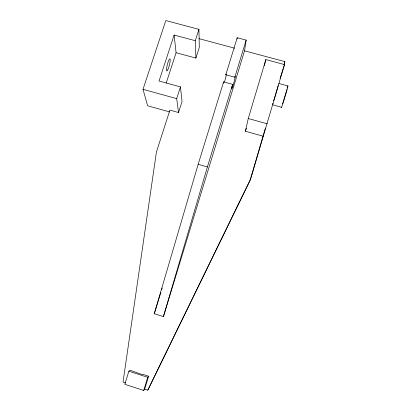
<?xml version="1.0" encoding="UTF-8"?>
<svg xmlns="http://www.w3.org/2000/svg" width="411" height="411" viewBox="0 0 411 411"><rect width="100%" height="100%" fill="white"/><g stroke="black" fill="none" stroke-linecap="round" stroke-linejoin="round"><path stroke-width="0.62" d="M237.075 39.004L237.224 37.73L246.163 40.103L244.535 50.83L163.424 316.598L154.279 313.742L198.164 164.318L223.605 81.876L232.641 84.347L232.287 85.694A6.36 0.38 -74.4 0 0 232.95 85.765A6.36 0.38 -74.4 0 0 235.195 76.518L234.82 77.211L225.798 74.761L237.224 37.73M263.102 136.185L245.418 131.237L248.27 118.532L265.84 59.595L284.504 64.594L250.571 179.062L147.796 390.167L144.687 389.155L143.691 390.45L124.805 384.306L128.864 371.21L130.102 370.239L142.098 374.565L142.437 374.226L148.628 376.224L144.687 389.155M264.376 65.642L265.84 59.595M223.26 83.228L223.605 81.876M286.924 89.588L282.634 103.834M278.226 85.611L273.711 100.901M265.398 128.088L250.109 180.408L147.796 390.167M283.991 64.681L284.89 61.614L244.535 50.83M163.424 316.598L207.385 166.964L232.641 84.347M245.418 131.237L246.333 128.165M143.691 390.45L147.693 377.293L148.628 376.224M234.82 77.211L246.163 40.103M154.279 313.742L160.881 292.303M161.631 289.853L162.201 288.013M272.693 104.168L272.971 103.284M125.596 382.949L123.028 382.117L156.416 152.039L169.907 110.112L178.533 112.522L182.052 101.491L180.455 86.901L159.047 81.003L174.115 35.038L195.282 40.704L195.903 58.069L176.088 52.711L174.115 35.038M195.903 58.069L199.309 47.388L198.924 29.351L165.818 20.55L143.013 89.305L147.606 105.761L169.645 111.936M284.258 63.582L284.89 61.614M178.533 112.522L176.684 98.655L180.455 86.901M195.282 40.704L198.924 29.351M280.097 78.26L284.504 64.594M166.183 83.145L176.088 52.711M225.798 74.761L226.209 74.078A6.35 0.473 -74.6 0 1 224.442 82.174M198.939 38.639L234.717 48.205M278.807 83.454L287.972 85.935M281.55 107.292L272.467 104.707M143.013 89.305L176.684 98.655M248.27 118.532L267.212 123.788M198.164 164.318L207.385 166.964M128.864 371.21L147.693 377.293M287.119 88.041A11.225 0.288 -73.3 0 1 285.799 94.016A11.225 0.288 -73.3 0 1 281.504 107.189M167.755 69.885A6.293 1.058 -75.8 0 0 170.175 59.348A6.293 1.058 -75.8 0 0 167.138 65.421A6.293 1.058 -75.8 0 0 167.755 69.885"/></g></svg>
